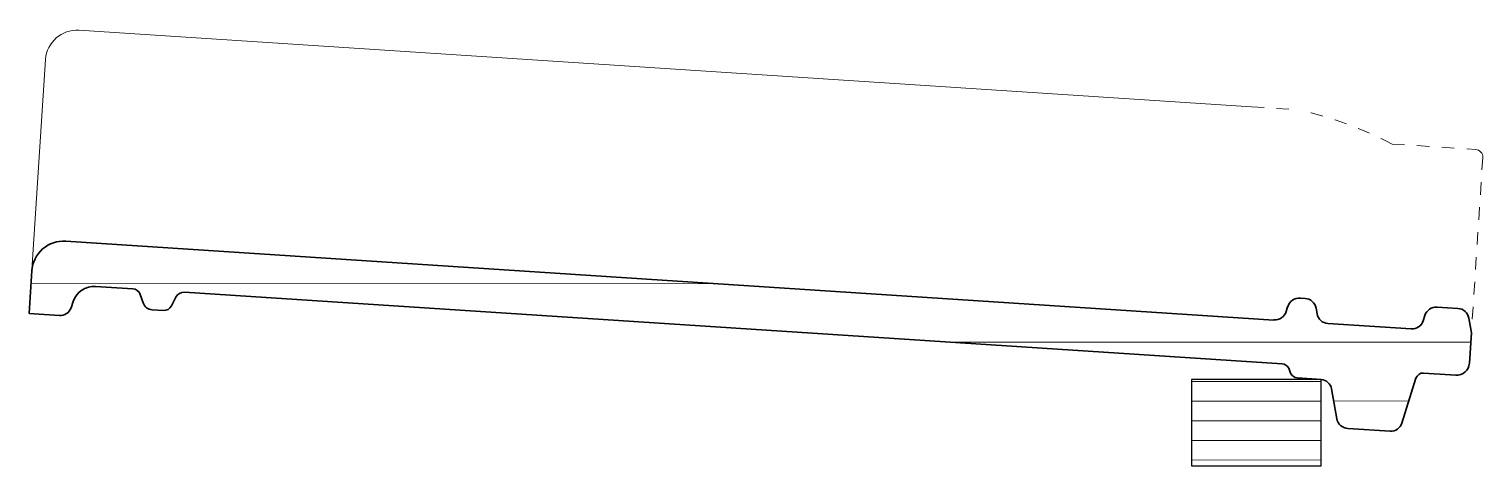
# Model space of a CAD drawing. Header units: metres. Extents: x -296 to 74, y 0 to 111.
import ezdxf

# ---------------------------------------------------------------- set-up
doc = ezdxf.new("R2010")
doc.units = ezdxf.units.M
doc.linetypes.add('Dash', pattern=[6.35, 3.175, -3.175])
doc.layers.add('A-DETL-GENF', color=92, linetype='Continuous', lineweight=18)
doc.layers.add('A-DETL-GENF-HDLN', color=1, linetype='Dash', lineweight=18)

# ---------------------------------------------------------------- blocks, each defined once
blk = doc.blocks.new('47 dakpan OVH-pan ver - standaard-1591660-00_0 Basismaterialen')
at = {"layer": 'A-DETL-GENF', "lineweight": 13}
h = blk.add_hatch(dxfattribs=at)
h.set_pattern_fill('FP_118', color=256, style=0, pattern_type=2)
h.set_pattern_definition([(0.03025, (6548.871, -4390.059), (-0.00792, 14.999998), [])])
h.paths.add_polyline_path([(-296.19, 38.78), (-288.45, 38.27), (-287.81, 38.3), (-287.2, 38.46), (-286.64, 38.76), (-286.15, 39.17), (-285.76, 39.67), (-285.5, 40.25), (-284.95, 41.87), (-284.43, 42.99), (-283.68, 43.96), (-282.74, 44.75), (-281.65, 45.32), (-280.47, 45.63), (-279.24, 45.69), (-269.29, 44.98), (-268.83, 44.78), (-268.43, 44.48), (-268.11, 44.09), (-267.89, 43.64), (-267.14, 41.5), (-266.87, 40.94), (-266.48, 40.47), (-265.99, 40.1), (-265.42, 39.85), (-264.82, 39.74), (-261.99, 39.55), (-261.49, 39.58), (-261.01, 39.72), (-260.58, 39.97), (-260.21, 40.31), (-259.94, 40.73), (-258.8, 42.98), (-258.5, 43.42), (-258.12, 43.78), (-257.66, 44.04), (-257.15, 44.19), (-256.63, 44.21), (23.02, 25.98), (23.55, 25.87), (24.03, 25.64), (24.45, 25.3), (24.76, 24.86), (25.17, 23.6), (25.41, 23.22), (25.73, 22.89), (26.1, 22.64), (26.53, 22.47), (26.97, 22.39), (33, 22), (33.63, 21.89), (34.21, 21.64), (34.73, 21.27), (35.15, 20.8), (35.46, 20.24), (35.7, 19.3), (36.98, 12.02), (37.17, 11.38), (37.49, 10.8), (37.94, 10.3), (38.48, 9.91), (39.1, 9.65), (39.75, 9.53), (50.56, 8.83), (51.22, 8.86), (51.85, 9.03), (52.43, 9.34), (52.93, 9.77), (53.32, 10.3), (53.58, 10.9), (57.3, 22.7), (57.55, 23.03), (57.86, 23.3), (58.23, 23.5), (58.63, 23.61), (59.05, 23.63), (67.28, 23.09), (68.13, 23.15), (68.94, 23.42), (69.65, 23.9), (70.22, 24.54), (70.59, 25.3), (70.76, 26.14), (71.26, 33.85), (70.62, 37.58), (70.43, 38.22), (70.1, 38.81), (69.65, 39.32), (69.11, 39.71), (68.48, 39.97), (67.82, 40.09), (62.53, 40.44), (61.85, 40.4), (61.2, 40.22), (60.6, 39.91), (60.09, 39.46), (59.68, 38.92), (59.41, 38.3), (58.99, 36.94), (58.72, 36.33), (58.33, 35.8), (57.83, 35.37), (57.25, 35.06), (56.61, 34.88), (55.95, 34.85), (34.7, 36.24), (34.05, 36.35), (33.43, 36.61), (32.89, 37), (32.45, 37.5), (32.13, 38.08), (31.94, 38.72), (31.7, 40.11), (31.51, 40.76), (31.19, 41.35), (30.74, 41.85), (30.19, 42.25), (29.56, 42.51), (28.9, 42.63), (27.69, 42.71), (26.99, 42.68), (26.31, 42.49), (25.69, 42.16), (25.16, 41.7), (24.74, 41.14), (24.46, 40.49), (24.08, 39.29), (23.81, 38.66), (23.41, 38.11), (22.89, 37.67), (22.29, 37.35), (21.63, 37.17), (20.95, 37.13), (-286.87, 57.21), (-288.68, 57.12), (-290.43, 56.64), (-292.03, 55.77), (-293.39, 54.58), (-294.46, 53.11), (-295.16, 51.44), (-295.49, 49.65)])
h = blk.add_hatch(dxfattribs=at)
h.set_pattern_fill('FP_119', color=256, style=0, pattern_type=2)
h.set_pattern_definition([(0.03025, (6548.871, -4390.059), (-0.0026398, 4.9999993), [])])
h.paths.add_polyline_path([(0, 0), (33, 0), (33, 22), (0, 22)])
at = {"layer": 'A-DETL-GENF'}
for p, q in [((-283.49, 110.88), (15.27, 91.4)), ((-295.58, 48.55), (-291.98, 103.44))]:
    blk.add_line(p, q, dxfattribs=at)
at = {"layer": 'A-DETL-GENF', "lineweight": 35}
for p, q in [((20.95, 37.13), (-286.87, 57.21)), ((-295.49, 49.65), (-296.19, 38.78)), ((-279.24, 45.69), (-269.78, 45.07)), ((-285.5, 40.25), (-284.95, 41.87)), ((-267.89, 43.64), (-267.14, 41.5)), ((-259.94, 40.73), (-258.8, 42.98)), ((-256.63, 44.21), (23.02, 25.98)), ((28.9, 42.63), (27.69, 42.71)), ((-296.19, 38.78), (-288.45, 38.27)), ((-264.82, 39.74), (-261.99, 39.55)), ((24.46, 40.49), (24.08, 39.29)), ((31.94, 38.72), (31.7, 40.11)), ((59.41, 38.3), (58.99, 36.94)), ((67.82, 40.09), (62.53, 40.44)), ((71.26, 33.85), (70.62, 37.58)), ((55.95, 34.85), (34.7, 36.24)), ((70.76, 26.14), (71.26, 33.85)), ((24.76, 24.86), (25.17, 23.6)), ((26.97, 22.39), (33, 22)), ((53.58, 10.9), (57.14, 22.32)), ((59.05, 23.63), (67.28, 23.09)), ((35.64, 19.63), (36.98, 12.02)), ((39.75, 9.53), (50.56, 8.83))]:
    blk.add_line(p, q, dxfattribs=at)
at = {"layer": 'A-DETL-GENF', "lineweight": 25}
for p, q in [((33, 22), (0, 22)), ((0, 22), (0, 0)), ((33, 0), (33, 22)), ((0, 0), (33, 0))]:
    blk.add_line(p, q, dxfattribs=at)
at = {"layer": 'A-DETL-GENF'}
for centre, radius, start, end in [((-284.01, 102.91), 7.99, 86.2685, 176.2468), ((72.27, 78.63), 1.91, 356.2689, 86.2691)]:
    blk.add_arc(centre, radius, start, end, dxfattribs=at)
at = {"layer": 'A-DETL-GENF', "lineweight": 35}
for centre, radius, start, end in [((-287.4, 49.12), 8.1, 86.2687, 176.2695), ((-279.61, 40.07), 5.63, 86.2664, 161.3009), ((-269.92, 42.93), 2.15, 19.402, 86.2664), ((-264.65, 42.37), 2.64, 199.402, 266.2688), ((-256.78, 41.95), 2.26, 86.2688, 153.1387), ((27.48, 39.55), 3.16, 86.2468, 162.6711), ((28.7, 39.59), 3.05, 9.8415, 86.2468), ((-288.26, 41.18), 2.92, 266.2634, 341.3009), ((-261.85, 41.7), 2.15, 266.2688, 333.1387), ((21.15, 40.2), 3.07, 266.2687, 342.6711), ((34.9, 39.23), 3, 189.8415, 266.2718), ((62.33, 37.39), 3.05, 86.271, 162.6831), ((67.62, 37.06), 3.04, 9.8476, 86.271), ((56.14, 37.83), 2.98, 266.2718, 342.6831), ((22.88, 23.83), 2.15, 28.6084, 86.2688), ((67.49, 26.36), 3.27, 266.267, 356.2607), ((27.11, 24.55), 2.16, 206.0629, 266.2649), ((58.92, 21.76), 1.87, 86.267, 162.7001), ((32.81, 19.13), 2.87, 9.9643, 86.2649), ((39.95, 12.54), 3.02, 189.9643, 266.2694), ((50.76, 11.78), 2.96, 266.2694, 342.7001)]:
    blk.add_arc(centre, radius, start, end, dxfattribs=at)
at = {"layer": 'A-DETL-GENF-HDLN'}
for p, q in [((15.27, 91.4), (27.42, 90.61)), ((51.07, 81.92), (72.4, 80.53)), ((74.18, 78.51), (71.34, 34.99))]:
    blk.add_line(p, q, dxfattribs=at)
blk.add_arc((4.95, -7.17), 100.32, 62.6296, 77.0582, dxfattribs=at)

msp = doc.modelspace()

# ---------------------------------------------------------------- block references
msp.add_blockref('47 dakpan OVH-pan ver - standaard-1591660-00_0 Basismaterialen', (0, 0))

doc.saveas('drawing.dxf')
